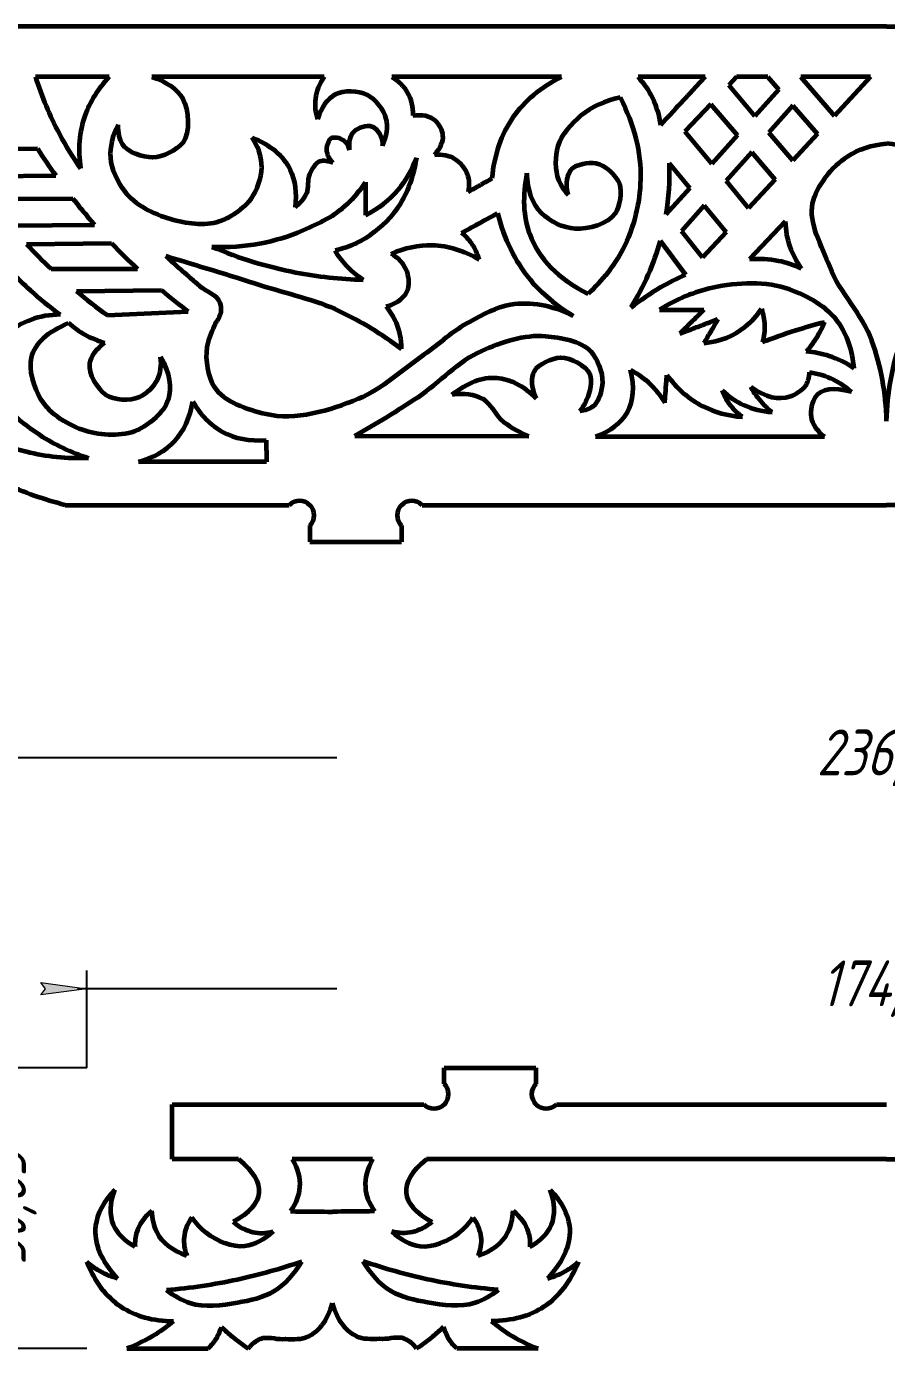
# Model space of a CAD drawing. Header units: millimetres. Extents: x -307 to 244, y -161 to 331.
# Drawn here: x -134.9 to -41, y -161.3 to -17.1 of the extents above; entities that cross this region are included whole.
import ezdxf

# ---------------------------------------------------------------- set-up
doc = ezdxf.new("R2010")
doc.units = ezdxf.units.MM
doc.linetypes.add('K5LT32772', pattern=[0])
doc.linetypes.add('K5LT_THIN', pattern=[0])
doc.styles.add('KDIMTEXTSTYLE', font='GOST_AU.SHX', dxfattribs={"width": 0.96, "oblique": 15, "height": 5})
doc.dimstyles.new('KDIMSTYLE (1.00)', dxfattribs={"dimtxt": 5, "dimasz": 1, "dimexe": 2, "dimexo": 0, "dimgap": 1, "dimtad": 1, "dimtxsty": 'KDIMTEXTSTYLE', "dimsah": 1, "dimcen": 0, "dimdle": 1, "dimadec": 0, "dimazin": 0, "dimtfac": 0.667, "dimtmove": 0, "dimatfit": 3, "dimfxl": 1, "dimtvp": 1, "dimtolj": 1, "dimtzin": 0, "dimarcsym": 0})

# ---------------------------------------------------------------- blocks, each defined once
blk = doc.blocks.new('KDIMARROW_01')
blk.add_hatch(color=0).paths.add_polyline_path([(0, 0), (-5, 0.658262491226197), (-4.5, 6e-16), (-5, -0.6582624912261956)])
at = {"color": 0, "linetype": 'K5LT_THIN', "lineweight": 18}
for p, q in [((-4.5, 6e-16), (-5, 0.658262491226197)), ((-5, 0.658262491226197), (0, 0)), ((0, 0), (-5, -0.6582624912261956)), ((-5, -0.6582624912261956), (-4.5, 6e-16)), ((0, 0), (-1, 0))]:
    blk.add_line(p, q, dxfattribs=at)

msp = doc.modelspace()

# ---------------------------------------------------------------- linework, layer by layer
at = {"color": 30, "linetype": 'K5LT32772', "lineweight": 60, "true_color": 0xff8000}
for p, q in [((-41.00032977843066, -17.06032002640276), (-155.0003297784307, -17.06032002640276)), ((-41.00032977843066, -17.06032002640276), (72.99967022156933, -17.06032002640276)), ((-125.8561323956095, -22.57247214708076), (-133.9100615696955, -22.57247214708079)), ((-102.3941870298553, -22.57247214708079), (-121.2247040874382, -22.57247214708079)), ((-76.49664639583193, -22.57247214708082), (-95.02495341129774, -22.57247214708082)), ((-60.81412405893926, -22.57247214708082), (-68.12123937122438, -22.57247214708082)), ((-57.37336955318005, -22.57247214708082), (-58.23470585561791, -23.48202402117479)), ((-53.9502856030869, -22.57247214708082), (-57.37336955318004, -22.57247214708082)), ((-53.95028560308689, -22.57247214708082), (-52.75461126633053, -23.93907261260375)), ((-42.75403142606953, -22.57247214708079), (-50.35825405908157, -22.57247214708082)), ((-50.35825405908157, -22.57247214708082), (-46.70136596187898, -26.81457072130951)), ((-42.75403142606953, -22.57247214708079), (-46.70136596187898, -26.81457072130951)), ((-58.2347058556179, -23.48202402117479), (-55.3765763685726, -26.83930399544806)), ((-52.75461126633054, -23.93907261260375), (-55.37657636857261, -26.83930399544806)), ((-60.17594349167236, -25.53192755471645), (-63.0198181479356, -28.53499559674782)), ((-60.17594349167236, -25.53192755471645), (-57.27356595502766, -28.93761900614794)), ((-51.21687067396882, -25.69663898730403), (-53.83730006702034, -28.64740314753271)), ((-51.21687067396883, -25.696638987304), (-48.52452178531239, -28.77386924263376)), ((-63.01981814793561, -28.53499559674779), (-60.08773394987863, -32.05045156379083)), ((-53.83730006702035, -28.64740314753271), (-51.24274671072506, -31.69507543276518)), ((-48.52452178531239, -28.77386924263376), (-51.24274671072507, -31.69507543276518)), ((-57.27356595502768, -28.93761900614794), (-60.08773394987863, -32.05045156379086)), ((-142.6458510483504, -30.47940398134236), (-133.6822258453837, -30.39805367510206)), ((-55.7170240553917, -30.76408760799407), (-58.52416932701399, -33.92510529540925)), ((-55.7170240553917, -30.76408760799407), (-53.16402041811962, -33.75981871228817)), ((-64.73859925731568, -31.98352361138274), (-62.4901944076387, -34.70788251498095)), ((-140.7858617187547, -33.41965080090176), (-131.69608490958, -33.34435445561297)), ((-58.524169327014, -33.92510529540925), (-56.06329697403465, -36.87559641812172)), ((-53.16402041811963, -33.75981871228817), (-56.06329697403466, -36.87559641812169)), ((-139.0454220971497, -35.86689850114439), (-129.8377297853825, -35.82871003418234)), ((-62.49019440763872, -34.70788251498095), (-65.09680935767408, -37.59535509601204)), ((-60.91465567811096, -36.61693949213935), (-63.38005368516455, -39.39312880645682)), ((-60.91465567811097, -36.61693949213935), (-58.52120566815107, -39.51704747130879)), ((-136.7239815151687, -38.76712380048519), (-127.4554334134173, -38.69693364214467)), ((-52.0675207987974, -38.35082613679276), (-55.96413099676911, -42.46305072475772)), ((-63.38005368516455, -39.39312880645682), (-61.10052456671169, -42.28897493851582)), ((-58.52120566815107, -39.51704747130879), (-61.10052456671168, -42.28897493851582)), ((-134.8858224422277, -40.82158495370447), (-125.5973713616825, -40.72585250120019)), ((-65.72893582295927, -40.464012053392), (-62.96516587334886, -44.15678202110757)), ((-132.2126710676537, -43.49704083280932), (-122.7896816582035, -43.50123915724458)), ((-129.4357665199622, -45.95129520113829), (-120.1401475562658, -45.84758708484367)), ((-126.0448373163144, -48.58050255622376), (-117.2250205889128, -48.17027852239113)), ((-99.03874008829024, -61.74388979361805), (-80.03875367816984, -61.76661456512494)), ((-72.78474474160369, -61.81841169246098), (-47.78474474160369, -61.81841169246098)), ((-108.6789191860317, -64.5702897882388), (-122.6789191860317, -64.5702897882388)), ((-130.6579272484663, -69.2850199942701), (-106.1976607551216, -69.2850199942701)), ((-91.70753269458702, -69.2850199942701), (-41.00032977843067, -69.2850199942701)), ((9.706873137725724, -69.2850199942701), (-41.00032977843065, -69.2850199942701)), ((-103.9525967248544, -71.53008402453743), (-103.9525967248544, -73.2850199942701)), ((-93.95259672485435, -71.5300840245374), (-93.95259672485436, -73.2850199942701)), ((-103.9525967248544, -73.2850199942701), (-93.95259672485436, -73.2850199942701)), ((-89.28204696645375, -132.4419993146074), (-89.28204696645375, -130.6870633448746)), ((-89.28204696645375, -130.6870633448746), (-79.28204696645375, -130.6870633448746)), ((-79.28204696645375, -130.6870633448746), (-79.28204696645375, -132.4419993146072)), ((-119.0003297784307, -140.6870633448746), (-119.0003297784307, -134.6870633448746)), ((-119.0003297784307, -134.6870633448746), (-91.52711099672109, -134.6870633448746)), ((-77.03698293618649, -134.6870633448746), (-41.00032977843065, -134.6870633448746)), ((-111.7360368861604, -140.6870633448746), (-119.0003297784307, -140.6870633448746)), ((-97.10038912807201, -140.6870633448746), (-105.873609098268, -140.6870633448746)), ((-41.00032977843064, -140.6870633448746), (-91.23796134017957, -140.6870633448746)), ((-41.00032977843064, -140.6870633448746), (9.237301783318287, -140.6870633448748))]:
    msp.add_line(p, q, dxfattribs=at)
for centre, start, end in [((-105.075128739988, -70.40755200940376), 315, 134.9999999999999), ((-92.83006470972069, -70.40755200940376), 45.00000000000005, 225), ((-90.40457898158746, -133.564531329741), 225, 45), ((-78.15951495132015, -133.564531329741), 134.9999999999999, 314.9999999999999)]:
    msp.add_arc(centre, 1.587500000000019, start, end, dxfattribs=at)
for points, knots in [([(-133.9100615696955, -22.57247214708079), (-133.2312630605905, -24.72475148517648), (-132.3697925553102, -26.78353167420195), (-131.3256500538546, -28.74881271415722), (-130.6278176862907, -30.06227013891342), (-129.8483919910371, -31.33396469432719), (-128.9873729680938, -32.56389638039852)], [0, 0, 0, 0, 1, 1, 1, 2, 2, 2, 2]), ([(-125.8561323956095, -22.57247214708079), (-127.0898789178628, -23.86713911646686), (-127.9759629013609, -25.2775686222819), (-128.5143843461038, -26.80376066452592), (-129.1371205632959, -28.56894863832494), (-129.2947834372926, -30.48899387694914), (-128.9873729680938, -32.56389638039852)], [0, 0, 0, 0, 1, 1, 1, 2, 2, 2, 2]), ([(-121.2247040874382, -22.57247214708079), (-119.5759541737115, -23.09101337495423), (-118.4478380806717, -23.88063686961709), (-117.840355808319, -24.94134263106938), (-117.1315376398491, -26.17898782556406), (-117.0171301804329, -28.67072843952707), (-117.840355808319, -29.76147502860283), (-118.4631398924786, -30.58664323585614), (-120.0182987573709, -31.33428464602051), (-121.12214807898, -31.35109315970431), (-122.206507430717, -31.36760489608446), (-123.8334189119631, -30.823465217257), (-124.4039403496411, -29.91530904129007), (-124.7467594484854, -29.36960950873276), (-124.9005934611726, -28.66881011760202), (-124.8654423877028, -27.81291086789784)], [0, 0, 0, 0, 1, 1, 1, 2, 2, 2, 3, 3, 3, 4, 4, 4, 5, 5, 5, 5]), ([(-102.3941870298553, -22.57247214708079), (-102.9376311829671, -23.33355161896532), (-103.2591078173337, -24.12534757680098), (-103.3586169329552, -24.9478600205878), (-103.4455344871331, -25.66629440168356), (-103.3631045808852, -26.40816355791418), (-103.1113272142116, -27.17346748927963)], [0, 0, 0, 0, 1, 1, 1, 2, 2, 2, 2]), ([(-95.02495341129776, -22.57247214708079), (-94.27081701772012, -23.0293655610102), (-93.70205066460997, -23.59035778135188), (-93.31865435196733, -24.25544880810585), (-92.90412720461879, -24.97454358537985), (-92.70629542962396, -25.81532862910788), (-92.72515902698282, -26.77780393928998)], [0, 0, 0, 0, 1, 1, 1, 2, 2, 2, 2]), ([(-84.0451208418515, -33.63244369631741), (-83.80802668883882, -31.04716203065652), (-83.04386694837433, -28.82471921330887), (-81.75264162045804, -26.96511524427441), (-80.49814815250909, -25.15841196662862), (-78.74614974430037, -23.69419760089741), (-76.49664639583189, -22.57247214708082)], [0, 0, 0, 0, 1, 1, 1, 2, 2, 2, 2]), ([(-68.12123937122438, -22.57247214708082), (-67.49126116060563, -23.26860623383385), (-66.97848113869088, -24.02062612468345), (-66.58289930548014, -24.82853181962963), (-66.13048542036765, -25.75250689525041), (-65.83136374091738, -26.74957916008464), (-65.68553426712933, -27.81974861413232)], [0, 0, 0, 0, 1, 1, 1, 2, 2, 2, 2]), ([(-96.03884125814629, -30.09148617045346), (-95.54317900834974, -29.01442395863151), (-95.4030481677284, -28.03350807428211), (-95.61844873628228, -27.14873851740529), (-95.860799011973, -26.1532715719305), (-96.79646749550949, -24.9773191436405), (-97.69568237372802, -24.52746749872375), (-98.63316434035451, -24.0584719171535), (-100.2679169335663, -24.02225106002365), (-101.182467408012, -24.50273852684938), (-102.0465442278146, -24.95670809319989), (-102.6894974965478, -25.84695108067663), (-103.1113272142116, -27.17346748927963)], [0, 0, 0, 0, 1, 1, 1, 2, 2, 2, 3, 3, 3, 4, 4, 4, 4]), ([(-70.08689612189757, -24.82853181962963), (-71.76468511028601, -25.16857448670484), (-73.1890740600492, -25.82379340359591), (-74.36006297118712, -26.79418857030285), (-75.40049960980512, -27.6563954415862), (-76.50248144051524, -28.86718623151083), (-76.88123141226795, -30.1272587127487), (-77.21824243083516, -31.24846885675305), (-77.25302371214325, -32.73795532078782), (-76.79576807528217, -33.84491387163061), (-76.56403667155517, -34.40590653782345), (-76.222183323612, -34.93293044923584), (-75.77020803145267, -35.42598560586774)], [0, 0, 0, 0, 1, 1, 1, 2, 2, 2, 3, 3, 3, 4, 4, 4, 4]), ([(-70.08689612189757, -24.82853181962963), (-68.5404956379465, -27.80702275091221), (-67.79981338406965, -30.78399565591727), (-67.86484936026699, -33.7594505346448), (-67.92029122354333, -36.2959660483167), (-68.60513849745462, -39.09543780664251), (-69.7877744424473, -41.36568752638021), (-70.71937092149774, -43.15402877748772), (-71.98707708678697, -44.77783218021776), (-73.590892938315, -46.23709773457028)], [0, 0, 0, 0, 1, 1, 1, 2, 2, 2, 3, 3, 3, 3]), ([(-92.72515902698282, -26.77780393928998), (-91.66932165201561, -26.62877471460124), (-90.86150857078668, -26.80187751772172), (-90.3017197832961, -27.29711234865144), (-89.88207560945482, -27.66836382086214), (-89.50706223378472, -28.39359512431054), (-89.46093473956805, -28.95395346423317), (-89.40426213498347, -29.64241415700207), (-89.70100979747572, -30.34306836010876), (-90.3511777270448, -31.05591607355328)], [0, 0, 0, 0, 1, 1, 1, 2, 2, 2, 3, 3, 3, 3]), ([(-124.8654423877028, -27.81291086789784), (-125.5172633419987, -29.02003524358634), (-125.8078386992968, -30.19942934085515), (-125.7371684595972, -31.35109315970431), (-125.6595999444617, -32.61517338276761), (-124.9667939281377, -34.03259187284081), (-124.1988283327248, -35.04310946419801), (-123.0725803527935, -36.5250682951002), (-120.9941393514097, -37.53882330051175), (-119.173583918275, -38.06851171371372), (-117.5164724771768, -38.55064629405047), (-115.4242306571068, -38.85987807459875), (-113.8406714784508, -38.32490173485911), (-112.4413641555714, -37.85217149537402), (-110.8535064698673, -36.73435602456348), (-110.097377169728, -35.45333349803064), (-109.5293021936513, -34.49090968906083), (-109.1402257905518, -33.14404681262184), (-109.2256510978336, -32.01770721468233), (-109.2979769842277, -31.06408454250436), (-109.6398303457549, -30.12398779830457), (-110.2512111824152, -29.19741698208298)], [0, 0, 0, 0, 1, 1, 1, 2, 2, 2, 3, 3, 3, 4, 4, 4, 5, 5, 5, 6, 6, 6, 7, 7, 7, 7]), ([(-99.62454217992764, -30.51187869231748), (-99.71066000339991, -29.60052235910379), (-99.54580019090423, -28.93284011849624), (-99.12996274244057, -28.50883197049481), (-98.7212351803796, -28.09207340950687), (-97.7166064572995, -27.74475723030559), (-97.17637396436658, -27.96479458925901), (-96.81291374739087, -28.11283238275379), (-96.42245466863852, -28.56013632914599), (-96.23667303314112, -28.95395346423317), (-96.07945270276412, -29.28722677147235), (-96.01350877776585, -29.66640434021244), (-96.03884125814629, -30.09148617045346)], [0, 0, 0, 0, 1, 1, 1, 2, 2, 2, 3, 3, 3, 4, 4, 4, 4]), ([(-110.2512111824152, -29.19741698208298), (-108.2192939864601, -30.01130036199035), (-106.8393720957706, -31.18077278716083), (-106.111445510347, -32.70583425759446), (-105.5621951356336, -33.85655549909035), (-105.3841465239882, -35.20972494759525), (-105.5772996754108, -36.76534260310916)], [0, 0, 0, 0, 1, 1, 1, 2, 2, 2, 2]), ([(-101.4347025626629, -31.94615962703125), (-101.8875943090526, -31.4561705633692), (-102.1085065772859, -30.96159093721505), (-102.0974393673631, -30.46242074856877), (-102.0883698624271, -30.05335409840248), (-101.908659644383, -29.38955973393826), (-101.602859929876, -29.22597215485106), (-101.3153207120012, -29.07215302973975), (-100.6922826851555, -29.22191625942475), (-100.3664113361583, -29.42380392984592), (-100.0236906794903, -29.63613028253951), (-99.7764009607467, -29.99882187003004), (-99.62454217992764, -30.51187869231748)], [0, 0, 0, 0, 1, 1, 1, 2, 2, 2, 3, 3, 3, 4, 4, 4, 4]), ([(-41.00032977843067, -60.12626493441343), (-41.07241452051692, -57.03397924020234), (-41.60564903349207, -54.10990197846618), (-42.60003331735614, -51.35403314920495), (-43.63568877943956, -48.48378403915365), (-46.08467040964111, -46.14868963587938), (-47.20767021463737, -43.29066857896279), (-48.0731758665118, -41.08796705850642), (-49.52599211018811, -38.47856020780756), (-49.06844665392401, -36.37921323304096), (-48.65948004414714, -34.50275964081018), (-46.97105984299129, -32.34213763112206), (-45.25828537347992, -31.23992592453496), (-44.05681563168206, -30.466751149868), (-42.63749709999897, -29.99417300655711), (-41.00032977843066, -29.82219149460227)], [0, 0, 0, 0, 1, 1, 1, 2, 2, 2, 3, 3, 3, 4, 4, 4, 5, 5, 5, 5]), ([(-41.00032977843065, -60.12626493441343), (-40.92824503634441, -57.03397924020234), (-40.39501052336925, -54.10990197846618), (-39.40062623950519, -51.35403314920495), (-38.36497077742176, -48.48378403915365), (-35.91598914722022, -46.14868963587938), (-34.79298934222395, -43.29066857896279), (-33.92748369034952, -41.08796705850642), (-32.47466744667322, -38.47856020780756), (-32.93221290293731, -36.37921323304096), (-33.34117951271418, -34.50275964081018), (-35.02959971387003, -32.34213763112206), (-36.7423741833814, -31.23992592453496), (-37.94384392517926, -30.466751149868), (-39.36316245686235, -29.99417300655711), (-41.00032977843066, -29.82219149460227)], [0, 0, 0, 0, 1, 1, 1, 2, 2, 2, 3, 3, 3, 4, 4, 4, 5, 5, 5, 5]), ([(-105.5772996754108, -36.76534260310916), (-105.0077551742343, -36.34634136188703), (-104.5863736168364, -35.85769660966392), (-104.3131550032172, -35.2994083464398), (-104.0073220089583, -34.67447665185412), (-104.255009945166, -33.79307829092158), (-103.9525967248544, -33.16282509159541), (-103.7026676905616, -32.64195310952678), (-103.3257681506684, -31.93024684608179), (-102.8294166317975, -31.76811102246086), (-102.4396976448553, -31.64080727395549), (-101.9747929551437, -31.7001568088123), (-101.4347025626629, -31.94615962703125)], [0, 0, 0, 0, 1, 1, 1, 2, 2, 2, 3, 3, 3, 4, 4, 4, 4]), ([(-92.329694851216, -31.4027166172433), (-92.7277031622014, -34.02618372902703), (-93.6921330653012, -36.20233325397018), (-95.22298456051544, -37.9311651920728), (-96.20270806032865, -39.03759340034892), (-97.4998811789554, -40.04994134634705), (-98.85814342604552, -40.70081004200048), (-99.59777376560028, -41.05523514319361), (-100.3808577432809, -41.32890261117018), (-101.2073953590875, -41.52181244593018)], [0, 0, 0, 0, 1, 1, 1, 2, 2, 2, 3, 3, 3, 3]), ([(-97.86898455107135, -37.65914650145493), (-96.44641808198249, -36.93961457553397), (-95.2594274320135, -36.01639962555808), (-94.30801260116434, -34.88950165152724), (-93.4625406558003, -33.88808713554761), (-92.80310140581751, -32.72582545745297), (-92.329694851216, -31.4027166172433)], [0, 0, 0, 0, 1, 1, 1, 2, 2, 2, 2]), ([(-90.3511777270448, -31.05591607355328), (-89.48516082116517, -30.98556232424394), (-88.75153465555934, -31.13393615549006), (-88.15029923022728, -31.50103756729166), (-87.56188888368784, -31.86030826198501), (-86.99513075906766, -32.55116801322319), (-86.76547680526345, -33.20733662662209), (-86.56633476402237, -33.77632642586582), (-86.54160579214803, -34.41103670397425), (-86.69128988964039, -35.11146746094738)], [0, 0, 0, 0, 1, 1, 1, 2, 2, 2, 3, 3, 3, 3]), ([(-80.25703322320669, -33.07574383875846), (-80.7740481067199, -35.56593752296888), (-80.67434088023649, -37.78798428459945), (-79.95791154375642, -39.74188412365015), (-78.98138276085031, -42.40514668785943), (-76.85904322570316, -44.57021789149948), (-73.590892938315, -46.23709773457028)], [0, 0, 0, 0, 1, 1, 1, 2, 2, 2, 2]), ([(-75.77020803145267, -35.42598560586774), (-76.03519310209862, -34.1497430505953), (-75.90699809661993, -33.22389023324922), (-75.3856230150166, -32.64842715382952), (-74.87687211978883, -32.086897907121), (-73.53069744530077, -31.82301628546836), (-72.73625956845709, -31.9647204579432), (-71.74299910340193, -32.14188868765027), (-70.50741158503438, -33.28387164415074), (-70.17235945888336, -34.22949888806667), (-69.850969128341, -35.13656805364189), (-70.12858985730058, -36.68023479088646), (-70.64240781230521, -37.47710569352671), (-71.37308055453178, -38.61029273372554), (-73.57091244626089, -39.23648983042702), (-75.00103799858056, -39.14364076474965), (-76.2431755631541, -39.06299657786246), (-77.80746478404994, -38.33074747745172), (-78.67596148896956, -37.43437402503383), (-79.66950530297918, -36.40893973881549), (-80.19652921439155, -34.95606301005702), (-80.25703322320669, -33.07574383875846)], [0, 0, 0, 0, 1, 1, 1, 2, 2, 2, 3, 3, 3, 4, 4, 4, 5, 5, 5, 6, 6, 6, 7, 7, 7, 7]), ([(-114.6500650041501, -41.10636570193267), (-111.057323624134, -41.22404074772166), (-107.7337496721538, -40.62065381001096), (-104.6793431482096, -39.29620488880062), (-102.9950593467844, -38.56586731051092), (-101.2079969001053, -37.70871757461157), (-99.87203082480973, -36.44742721567476), (-99.12625688488447, -35.74333936661324), (-98.463520412317, -34.94212064604659), (-97.8838214071073, -34.04377105397481)], [0, 0, 0, 0, 1, 1, 1, 2, 2, 2, 3, 3, 3, 3]), ([(-129.8377297859098, -35.82871003351022), (-129.2552052505524, -36.5711382505859), (-128.6575218156653, -37.30064613442693), (-128.0446794812485, -38.0172336850334), (-127.8497970316362, -38.24510687423921), (-127.6533816756924, -38.47167352660961), (-127.4554334134173, -38.69693364214464)], [0, 0, 0, 0, 1, 1, 1, 2, 2, 2, 2]), ([(-83.47536528458627, -37.44268398552859), (-82.780918527684, -40.23818064732686), (-81.59392778338146, -42.64777185826102), (-79.91439305167866, -44.67145761833109), (-78.63203243064996, -46.21658489618102), (-77.06253597905095, -47.53674286166492), (-75.20590369688165, -48.63193151478276)], [0, 0, 0, 0, 1, 1, 1, 2, 2, 2, 2]), ([(-52.0675207987974, -38.35082613679276), (-52.03004947426189, -39.31792302520375), (-51.85710122018627, -40.23775240325264), (-51.54867603657053, -41.11031427093945), (-51.2564500385573, -41.9370472232354), (-50.84260449330127, -42.72134746592502), (-50.30713940080246, -43.46321499900836)], [0, 0, 0, 0, 1, 1, 1, 2, 2, 2, 2]), ([(-85.46950973501457, -42.49926455625743), (-85.6516337387315, -41.85592678352941), (-85.92464160992108, -41.27430131882116), (-86.28853334858331, -40.7543881621327), (-86.59291279047105, -40.31950366312017), (-86.96087992120484, -39.92779671750034), (-87.39243474078468, -39.57926732527318)], [0, 0, 0, 0, 1, 1, 1, 2, 2, 2, 2]), ([(-138.5903506002725, -41.60194815535982), (-137.3074858241644, -43.12880946199502), (-135.9305765607734, -44.55319835515809), (-134.4596228100997, -45.875114834849), (-133.425906164273, -46.80409514359297), (-132.3457445869577, -47.68246829437686), (-131.2191380781537, -48.51023428720066)], [0, 0, 0, 0, 1, 1, 1, 2, 2, 2, 2]), ([(-114.6500650041501, -41.10636570193267), (-111.6710827306659, -42.36584383801375), (-108.6244732746841, -43.29565321743678), (-105.5102366362047, -43.89579384020175), (-103.0977073161424, -44.36070932886153), (-100.6445932087285, -44.62778223571706), (-98.15089431396285, -44.69701256076837)], [0, 0, 0, 0, 1, 1, 1, 2, 2, 2, 2]), ([(-98.15089431396285, -44.69701256076837), (-98.74899867051859, -44.30452158272294), (-99.2930360733725, -43.85940007129702), (-99.78300652252454, -43.36164802649063), (-100.3236253026381, -42.81244326581995), (-100.7984215814924, -42.19916473896646), (-101.2073953590875, -41.52181244593018)], [0, 0, 0, 0, 1, 1, 1, 2, 2, 2, 2]), ([(-95.0841347638652, -41.85828955433405), (-93.57233247028924, -41.20186350540303), (-92.07672413246802, -40.89324591188435), (-90.59730975040156, -40.93243677377805), (-88.86586150750442, -40.97830421280395), (-87.15659483570877, -41.50058014029707), (-85.46950973501457, -42.49926455625743)], [0, 0, 0, 0, 1, 1, 1, 2, 2, 2, 2]), ([(-119.6947019338569, -42.10936911766055), (-118.4834482807896, -43.21909448532185), (-117.2527761303892, -44.30618821817555), (-116.0026854826556, -45.37065031622166), (-115.2709358076663, -45.99374096624439), (-114.0631709771903, -46.35021371920053), (-113.7874756119348, -47.21665854182228), (-113.6908436076445, -47.52034989963445), (-113.63805918833, -47.89744333679414), (-113.6681137005443, -48.22028042415317), (-113.7182963410714, -48.75932818471085), (-114.1834017538281, -49.22263936105904), (-114.4028116871351, -49.73953645014316), (-114.7241199936846, -50.49649091364796), (-115.0865177323013, -51.28738785804683), (-115.2027485848953, -52.07781353590394), (-115.408795153042, -53.47902926015152), (-115.0877961369024, -55.25875542374692), (-114.4028116871351, -56.38516606230542), (-113.4044518758939, -58.02690130589122), (-110.7106674956346, -58.86555731109044), (-108.7417197952931, -59.33877922326644), (-105.5880385139185, -60.09674302601596), (-101.7235532806105, -58.96363311470219), (-98.65020816200968, -57.67737182022586), (-96.0654348074409, -56.59558835866355), (-93.86144996808362, -54.52097492687429), (-91.51230968968723, -52.87775043366423), (-89.81464007276256, -51.69022990900086), (-88.27867286085666, -50.2242490397216), (-86.4665538730455, -49.24726758998298), (-85.06736994084463, -48.49291494772976), (-83.55288893141959, -47.64904184932618), (-82.03613413160399, -47.40125936438235), (-79.84291815141742, -47.04296776335681), (-77.56617467317665, -47.45319181349029), (-75.20590369688165, -48.63193151478276)], [0, 0, 0, 0, 1, 1, 1, 2, 2, 2, 3, 3, 3, 4, 4, 4, 5, 5, 5, 6, 6, 6, 7, 7, 7, 8, 8, 8, 9, 9, 9, 10, 10, 10, 11, 11, 11, 12, 12, 12, 12]), ([(-119.6947019338569, -42.10936911766055), (-116.2315938191201, -43.13360658660852), (-112.7800143484949, -44.19411146065602), (-109.3399635219813, -45.29088373980306), (-106.4603167412626, -46.20898551274348), (-103.4422646233879, -46.84279194048841), (-100.7252584691784, -48.12142968572402), (-98.34953251765495, -49.23945912752239), (-96.09197860288027, -50.61370969546954), (-93.95259672485436, -52.24418138956545)], [0, 0, 0, 0, 1, 1, 1, 2, 2, 2, 3, 3, 3, 3]), ([(-95.61828059880133, -47.62706457164444), (-94.29562250395163, -47.20681198689019), (-93.50033870526894, -46.56583698496681), (-93.23242920275322, -45.7041395658743), (-93.04469754128536, -45.1003241481688), (-93.17320393348628, -44.1867998945207), (-93.44608753672767, -43.56755622612971), (-93.74695597961896, -42.88480769867687), (-94.29297172199814, -42.31505214141166), (-95.0841347638652, -41.85828955433405)], [0, 0, 0, 0, 1, 1, 1, 2, 2, 2, 3, 3, 3, 3]), ([(-55.96413099676911, -42.46305072475772), (-54.87595326531297, -42.3584882612065), (-53.81778896593565, -42.41136088458927), (-52.78963809863718, -42.62166859490605), (-51.94172566722963, -42.79510862950625), (-51.11422610128473, -43.07562409754036), (-50.30713940080246, -43.46321499900836)], [0, 0, 0, 0, 1, 1, 1, 2, 2, 2, 2]), ([(-68.9228845686771, -47.73612713650812), (-67.88469515029755, -46.91581773963875), (-66.7981713743391, -46.17798358038462), (-65.66331324080177, -45.52262465874571), (-64.79271281780744, -45.01986952351703), (-63.88882882498483, -44.55037367037815), (-62.96516587334892, -44.15678202110757)], [0, 0, 0, 0, 1, 1, 1, 2, 2, 2, 2]), ([(-44.54942089901073, -54.37902269992597), (-44.71448805671409, -52.38389052612956), (-45.28880172690095, -50.70197192058231), (-46.27236190957132, -49.33326688328424), (-47.44981860240651, -47.69473887546229), (-49.64382393210632, -46.46148707786821), (-51.56425215629312, -45.76431764712302), (-54.10122963426761, -44.84332350537017), (-57.30706672889931, -44.98785311881903), (-59.994356386536, -45.57971682456295), (-61.99010943565776, -46.01927263948829), (-63.91816247128508, -46.81920953724858), (-65.77851549341797, -47.97952751784379)], [0, 0, 0, 0, 1, 1, 1, 2, 2, 2, 3, 3, 3, 4, 4, 4, 4]), ([(-131.2191380781537, -48.51023428720066), (-132.3539467226728, -48.51737035382081), (-133.422238392545, -48.7072888729092), (-134.4240130877706, -49.07998984446587), (-135.3469793398679, -49.42337086667592), (-136.2134825832088, -49.92190697928299), (-137.0235228177932, -50.57559818228708)], [0, 0, 0, 0, 1, 1, 1, 2, 2, 2, 2]), ([(-93.95259672485436, -52.24418138956545), (-93.95390871679595, -51.2253884953335), (-94.1411695440445, -50.27984492817777), (-94.51437920659997, -49.40755068809827), (-94.78475342765786, -48.77561132704344), (-95.15272055839165, -48.18211595489217), (-95.61828059880133, -47.62706457164444)], [0, 0, 0, 0, 1, 1, 1, 2, 2, 2, 2]), ([(-60.94983738161778, -51.6253919601248), (-59.16132788539708, -51.4258226175009), (-57.65147559864811, -50.82757925860037), (-56.42028052137086, -49.83066188342318), (-55.75489171163225, -49.29188644651691), (-55.17089224222934, -48.63666752962584), (-54.66828211316214, -47.86500513274999)], [0, 0, 0, 0, 1, 1, 1, 2, 2, 2, 2]), ([(-54.66828211316214, -47.86500513274999), (-54.46275798568305, -48.45992924418897), (-54.34880686970199, -49.0581726030895), (-54.32642876521898, -49.65973520945158), (-54.30377084752806, -50.26881968446742), (-54.37499029501623, -50.88130693286558), (-54.54008710768345, -51.49719695464611)], [0, 0, 0, 0, 1, 1, 1, 2, 2, 2, 2]), ([(-120.2466699397019, -53.11649076313279), (-119.2661451781626, -54.9113316124043), (-118.993137306973, -56.47815939488365), (-119.4276463261332, -57.81697411057087), (-119.8587658644164, -59.14534511467465), (-121.4771958866062, -60.5200447523041), (-122.8105699473955, -61.12867828717498), (-124.3953772170662, -61.85208132837244), (-126.7285980316216, -61.71319691481833), (-128.4369060753895, -61.19989773183312), (-130.2517086653331, -60.65459989161292), (-132.3548073564733, -59.34155380260637), (-133.315438034473, -57.7457546659127), (-134.0665090192537, -56.49807597257288), (-134.6832356229616, -54.49730567529625), (-134.3481199820162, -53.18771020779093), (-133.9506450780112, -51.63442152432728), (-132.5974756295063, -50.37621133536658), (-130.2886116365015, -49.41307964090882)], [0, 0, 0, 0, 1, 1, 1, 2, 2, 2, 3, 3, 3, 4, 4, 4, 5, 5, 5, 6, 6, 6, 6]), ([(-130.2886116365015, -49.41307964090882), (-129.7348116871503, -49.91146112296965), (-129.141316314999, -50.33877779091858), (-128.5081255200477, -50.69502964475558), (-127.8401126228155, -51.07087344242839), (-127.127918176234, -51.36762112850403), (-126.3715421803031, -51.58527270298248)], [0, 0, 0, 0, 1, 1, 1, 2, 2, 2, 2]), ([(-54.54008710768345, -51.49719695464611), (-53.3419227755475, -51.03061030137366), (-52.13119216824879, -50.60329361644469), (-50.90789528578733, -50.21524689985924), (-49.87701534109887, -49.88823750135148), (-48.83721140777174, -49.5891158219012), (-47.78848348580597, -49.31788186150843)], [0, 0, 0, 0, 1, 1, 1, 2, 2, 2, 2]), ([(-47.78848348580597, -49.31788186150843), (-48.06603849042062, -50.01426371541029), (-48.40789183836379, -50.66948263230137), (-48.81404352963546, -51.28353861218162), (-49.10333424378084, -51.72091385094672), (-49.42524557997318, -52.13740580499461), (-49.77977753821251, -52.53301447432534)], [0, 0, 0, 0, 1, 1, 1, 2, 2, 2, 2]), ([(-126.3715421803031, -51.58527270298248), (-127.3253902821228, -52.30232814292543), (-127.871406024502, -53.05013231183605), (-128.0095894074406, -53.82868520971431), (-128.2013305058244, -54.90899301962929), (-127.1749168433115, -56.64635319332578), (-126.2291032909868, -57.24721855330563), (-125.3270053136252, -57.82031187024126), (-123.5883673412334, -57.94987966611225), (-122.5613018910919, -57.49648660960918), (-121.8014245848215, -57.16104246200416), (-120.9831866569331, -56.37765659295147), (-120.6027671629927, -55.60917132616814), (-120.2505872731476, -54.89773287226552), (-120.1318881987174, -54.06683935125375), (-120.2466699397019, -53.11649076313279)], [0, 0, 0, 0, 1, 1, 1, 2, 2, 2, 3, 3, 3, 4, 4, 4, 5, 5, 5, 5]), ([(-99.03874008829024, -61.74388979361805), (-96.68645377713692, -60.41081733047247), (-94.38919909638945, -58.99554435751199), (-92.14697604604788, -57.49807087473658), (-89.76722047359976, -55.90874600151076), (-87.76986113897144, -53.56619957732471), (-85.1936783962855, -52.45231505809485), (-83.05415160783775, -51.52723092930171), (-80.51983616052823, -50.63529777453758), (-78.24038074652313, -50.8524412625743), (-76.57154430708295, -51.0114164999035), (-74.33180782922176, -51.34235491629261), (-73.29547474145521, -52.53606759932231), (-72.5824556997827, -53.35736712486431), (-71.96670223392664, -54.78118163578301), (-72.025486387001, -55.89819707921603), (-72.07202348275185, -56.78249415466195), (-72.3645161261092, -58.0357953490666), (-73.07155771484136, -58.54414220257695), (-73.44392237453022, -58.81186394077162), (-73.91568003218372, -58.97595356082499), (-74.48683068780184, -59.0364110627371)], [0, 0, 0, 0, 1, 1, 1, 2, 2, 2, 3, 3, 3, 4, 4, 4, 5, 5, 5, 6, 6, 6, 7, 7, 7, 7]), ([(-79.24577327446768, -57.66489334990558), (-79.77022194246791, -56.41717586107424), (-79.83859261477335, -55.42580111264536), (-79.450885291384, -54.69076910461897), (-79.03032966279962, -53.89346188467061), (-77.52781305129358, -53.21766518208679), (-76.57931705455555, -53.20370698197567), (-75.50849119043106, -53.18794855837979), (-73.77766241747291, -54.05783640002275), (-73.40008079235263, -54.99843712999345), (-73.1060440264493, -55.73091768054667), (-73.39484485209509, -56.96311614563314), (-73.75902682195618, -57.8187273625928), (-73.94074491351269, -58.24565689323251), (-74.18334620212791, -58.65155145994729), (-74.48683068780184, -59.0364110627371)], [0, 0, 0, 0, 1, 1, 1, 2, 2, 2, 3, 3, 3, 4, 4, 4, 5, 5, 5, 5]), ([(-44.54942089901073, -54.37902269992597), (-45.40440657898309, -53.78824858577158), (-46.30689948927673, -53.33700213062477), (-47.25689962989165, -53.02528333448549), (-48.06360268600798, -52.76058389419731), (-48.90456198878159, -52.59649427414394), (-49.77977753821251, -52.53301447432534)], [0, 0, 0, 0, 1, 1, 1, 2, 2, 2, 2]), ([(-72.78474474160369, -61.81841169246098), (-71.11194245046018, -61.20701478427131), (-69.94964102126771, -60.31819604430061), (-69.29784045402627, -59.15195547254888), (-68.61049642759562, -57.92211841707163), (-68.49084775106111, -56.38377829019925), (-68.93889442442273, -54.53693509193175)], [0, 0, 0, 0, 1, 1, 1, 2, 2, 2, 2]), ([(-68.93889442442273, -54.53693509193175), (-68.00264434836966, -55.05452699378208), (-67.18219628070439, -55.68695571260739), (-66.47755022142692, -56.43422124840765), (-65.99619468413086, -56.94469086468112), (-65.56887798222186, -57.508748911201), (-65.19560011569993, -58.12639538796728)], [0, 0, 0, 0, 1, 1, 1, 2, 2, 2, 2]), ([(-55.81172534177841, -56.38294324417859), (-54.22248507641705, -57.53373480861498), (-52.78670095800283, -57.87558817014218), (-51.50437298653574, -57.40850332876016), (-50.90701396821323, -57.19091676079185), (-50.1586312381659, -56.77767232786124), (-49.81219884697612, -56.22910923149135), (-49.5613990624889, -55.83197689096536), (-49.42465771787803, -55.3533821848273), (-49.40197481314348, -54.79332511307712)], [0, 0, 0, 0, 1, 1, 1, 2, 2, 2, 3, 3, 3, 3]), ([(-49.40197481314348, -54.79332511307712), (-48.47487833591989, -54.9298037027306), (-47.6107896122374, -55.19654595892047), (-46.80970864209606, -55.59355188164676), (-46.10359576688013, -55.94349277903763), (-45.44643703176659, -56.39464258205487), (-44.83823243675543, -56.94700129069849)], [0, 0, 0, 0, 1, 1, 1, 2, 2, 2, 2]), ([(-128.1275296365563, -64.16576099548627), (-130.4707069044546, -64.25376028736173), (-132.7259893186295, -64.02823204594424), (-134.8933768790808, -63.48917627123382), (-137.9395097778758, -62.73156579141317), (-141.3155064302692, -61.55492745051748), (-143.5109296827173, -59.35844848106098), (-144.4877299638565, -58.38117848426694), (-145.3304933923113, -57.24166736973649), (-146.0392199680817, -55.93991513746963)], [0, 0, 0, 0, 1, 1, 1, 2, 2, 2, 3, 3, 3, 3]), ([(-88.42453603147288, -57.25466931607292), (-86.75647303959785, -55.90431849860252), (-85.13266957234367, -55.28898244785358), (-83.55312562971034, -55.40866116382608), (-82.07878113484126, -55.52036913932747), (-80.64299701642705, -56.2724465346873), (-79.24577327446768, -57.66489334990558)], [0, 0, 0, 0, 1, 1, 1, 2, 2, 2, 2]), ([(-64.99048809878362, -55.1009931384516), (-63.88439386841073, -56.59113311711107), (-62.58535109460738, -57.71924921015082), (-61.09335977737358, -58.48534141757085), (-59.7881461379181, -59.15552896266934), (-58.33526935142752, -59.5486603284256), (-56.73472941790183, -59.66473551483966)], [0, 0, 0, 0, 1, 1, 1, 2, 2, 2, 2]), ([(-138.9172755022664, -56.68771930638025), (-137.3092977435325, -58.66657587494237), (-135.4813319973065, -60.3164930095229), (-133.4333782635887, -61.63747071012185), (-131.8040122986761, -62.68844958250924), (-130.0353960896653, -63.53121301096405), (-128.1275296365563, -64.16576099548627)], [0, 0, 0, 0, 1, 1, 1, 2, 2, 2, 2]), ([(-80.03875367816984, -61.76661456512494), (-81.0321999495131, -61.39269259941429), (-81.9301745774715, -60.89717826623553), (-82.73267756204507, -60.28007156558863), (-83.64134226094369, -59.58132890031416), (-84.12001050865108, -58.21708369523543), (-85.09146575658272, -57.71617135413464), (-86.02973377086573, -57.23237137609638), (-87.14075719582912, -57.07853736340914), (-88.42453603147288, -57.25466931607292)], [0, 0, 0, 0, 1, 1, 1, 2, 2, 2, 3, 3, 3, 3]), ([(-56.73472941790183, -59.66473551483966), (-57.30153870289937, -59.25162916800267), (-57.78013340903745, -58.7730344618646), (-58.17051353631606, -58.22895139642546), (-58.48366918888314, -57.79249811537335), (-58.74005921002854, -57.31390340923528), (-58.93968359975225, -56.79316727801123)], [0, 0, 0, 0, 1, 1, 1, 2, 2, 2, 2]), ([(-58.93968359975225, -56.79316727801123), (-58.21657656651969, -57.46484741893931), (-57.43031383500714, -57.99472012930647), (-56.5808954052146, -58.38278540911267), (-55.63384378534571, -58.81545538537526), (-54.60828370076413, -59.07184540652065), (-53.50421515146984, -59.15195547254888)], [0, 0, 0, 0, 1, 1, 1, 2, 2, 2, 2]), ([(-53.50421515146984, -59.15195547254888), (-54.11042889836964, -58.6652393139633), (-54.64030160873678, -58.1182739355198), (-55.0938332825713, -57.51105933721834), (-55.35928272875983, -57.15566017077438), (-55.59858008182888, -56.77962147309447), (-55.81172534177841, -56.38294324417859)], [0, 0, 0, 0, 1, 1, 1, 2, 2, 2, 2]), ([(-44.83823243675543, -56.94700129069849), (-46.82280400082364, -56.41865378464502), (-48.13893944270335, -56.60667313348497), (-48.78663876239454, -57.51105933721834), (-49.14431817102192, -58.01048910761912), (-49.35389362874139, -58.99753918275502), (-49.24814080045626, -59.66473551483969), (-49.12312275465093, -60.45347642095339), (-48.63532406836674, -61.17136848016048), (-47.78474474160369, -61.81841169246098)], [0, 0, 0, 0, 1, 1, 1, 2, 2, 2, 3, 3, 3, 3]), ([(-122.6789191860317, -64.5702897882388), (-121.0307118580622, -64.12305213537479), (-119.7142081343621, -63.37097474001496), (-118.7294080149313, -62.31405760215932), (-117.7012145721881, -61.21056944326867), (-117.0346005172101, -59.77478532485443), (-116.7295658499972, -58.00670524691662)], [0, 0, 0, 0, 1, 1, 1, 2, 2, 2, 2]), ([(-116.7295658499972, -58.00670524691662), (-115.8620953231704, -59.49106230419952), (-114.7852572343597, -60.58499306108655), (-113.4990515835652, -61.28849751757772), (-112.1423727126846, -62.03054808398781), (-110.5527545815831, -62.33821610936229), (-108.7301971902608, -62.21150159370114)], [0, 0, 0, 0, 1, 1, 1, 2, 2, 2, 2]), ([(-130.6579272484663, -69.2850199942701), (-132.9616555350417, -68.71401776289773), (-135.1659068184566, -67.93117240725991), (-137.2706810987109, -66.93648392735668), (-139.2723725834186, -65.99051101290306), (-140.9273781175079, -64.05504871813395), (-143.0058404566811, -63.52376241110687), (-144.8271851532086, -63.05819924962742), (-147.3353456843062, -62.62756365517592), (-148.8539952125382, -63.52376241110687), (-149.9148062964352, -64.14977753572418), (-150.7654469881962, -65.21307840042547), (-151.4059172878213, -66.71366500521074)], [0, 0, 0, 0, 1, 1, 1, 2, 2, 2, 3, 3, 3, 4, 4, 4, 4]), ([(-111.7360368861604, -140.6870633448746), (-110.1525247571464, -141.9824683548434), (-109.4141214375646, -143.2019153983483), (-109.5208269274152, -144.3454044753895), (-109.6265481351123, -145.4783456800321), (-110.5618590065825, -146.5367237714326), (-112.3267595418259, -147.5205387495911)], [0, 0, 0, 0, 1, 1, 1, 2, 2, 2, 2]), ([(-105.873609098268, -140.6870633448746), (-105.2755004983871, -141.7118694828009), (-105.0088548658004, -142.7204610106787), (-105.0736722005077, -143.7128379285078), (-105.1321408013296, -144.6080134264719), (-105.4603200414364, -145.4899951342589), (-106.0582099208281, -146.3587830518687)], [0, 0, 0, 0, 1, 1, 1, 2, 2, 2, 2]), ([(-97.10038912807201, -140.6870633448746), (-97.6984977279529, -141.7118694828009), (-97.96514336053966, -142.7204610106787), (-97.90032602583227, -143.7128379285078), (-97.84185742501043, -144.6080134264719), (-97.51367818490364, -145.4899951342589), (-96.91578830551194, -146.3587830518687)], [0, 0, 0, 0, 1, 1, 1, 2, 2, 2, 2]), ([(-91.23796134017957, -140.6870633448746), (-92.82147346919366, -141.9824683548434), (-93.5598767887754, -143.2019153983483), (-93.45317129892484, -144.3454044753895), (-93.34745009122773, -145.4783456800321), (-92.41213921975748, -146.5367237714326), (-90.64723868451415, -147.5205387495911)], [0, 0, 0, 0, 1, 1, 1, 2, 2, 2, 2]), ([(-125.2566954670746, -144.0205059661079), (-126.486047729168, -145.3089336761444), (-127.1834286143949, -146.6216506365715), (-127.3488381227553, -147.9586568473892), (-127.5790133542281, -149.8191648502599), (-126.7790764564678, -151.7267066833806), (-124.9490274294745, -153.6812823467512)], [0, 0, 0, 0, 1, 1, 1, 2, 2, 2, 2]), ([(-123.0414855963539, -150.23540032563), (-124.2020957967641, -149.5833470345912), (-124.9815214920177, -148.783410136831), (-125.3797626821146, -147.8355896323492), (-125.8334444848054, -146.7558195688964), (-125.792422079792, -145.4841250134826), (-125.2566954670746, -144.0205059661079)], [0, 0, 0, 0, 1, 1, 1, 2, 2, 2, 2]), ([(-79.93251262998618, -150.23540032563), (-78.77190242957596, -149.5833470345912), (-77.99247673432237, -148.783410136831), (-77.59423554422537, -147.8355896323492), (-77.1405537415346, -146.7558195688964), (-77.18157614654797, -145.4841250134826), (-77.71730275926541, -144.0205059661079)], [0, 0, 0, 0, 1, 1, 1, 2, 2, 2, 2]), ([(-77.71730275926541, -144.0205059661079), (-76.48795049717205, -145.3089336761444), (-75.79056961194513, -146.6216506365715), (-75.6251601035847, -147.9586568473892), (-75.39498487211193, -149.8191648502599), (-76.1949217698722, -151.7267066833806), (-78.02497079686552, -153.6812823467512)], [0, 0, 0, 0, 1, 1, 1, 2, 2, 2, 2]), ([(-121.1954773707532, -146.2972494443487), (-122.0337617653824, -146.9675390060615), (-122.5875642330626, -147.7469647013151), (-122.8568847737938, -148.6355265301095), (-123.0080963012218, -149.1344145502414), (-123.0696299087418, -149.6677058154149), (-123.0414855963539, -150.23540032563)], [0, 0, 0, 0, 1, 1, 1, 2, 2, 2, 2]), ([(-117.3803937045119, -151.2199380459504), (-118.9539768533459, -150.6679740734454), (-120.0410705861997, -149.8065035681651), (-120.641674903073, -148.6355265301095), (-120.9885097862869, -147.9593147999734), (-121.173110608847, -147.1798891047198), (-121.1954773707532, -146.2972494443487)], [0, 0, 0, 0, 1, 1, 1, 2, 2, 2, 2]), ([(-116.8265912368317, -147.0356527345889), (-117.3274866634674, -147.72884133699), (-117.6146434985609, -148.4467334247236), (-117.688061742112, -149.1893289977897), (-117.7530671588384, -149.8468322606222), (-117.650511146305, -150.5237019433424), (-117.3803937045119, -151.2199380459504)], [0, 0, 0, 0, 1, 1, 1, 2, 2, 2, 2]), ([(-107.9657517539487, -148.5739929225894), (-108.9624779307517, -149.504895389826), (-109.9880380560854, -150.0381866549995), (-111.0424321299498, -150.17386671811), (-112.4092520854959, -150.3497499314417), (-114.1371420591907, -149.5931553367936), (-115.2882510488312, -148.6970601376295), (-115.8680496675061, -148.2457086467174), (-116.380829730173, -147.6919061790372), (-116.8265912368317, -147.0356527345889)], [0, 0, 0, 0, 1, 1, 1, 2, 2, 2, 3, 3, 3, 3]), ([(-95.0082464723913, -148.5739929225894), (-94.01152029558826, -149.504895389826), (-92.98596017025457, -150.0381866549995), (-91.93156609639027, -150.17386671811), (-90.56474614084414, -150.3497499314417), (-88.83685616714928, -149.5931553367936), (-87.6857471775088, -148.6970601376295), (-87.10594855883386, -148.2457086467174), (-86.59316849616704, -147.6919061790372), (-86.14740698950828, -147.0356527345889)], [0, 0, 0, 0, 1, 1, 1, 2, 2, 2, 3, 3, 3, 3]), ([(-86.14740698950828, -147.0356527345889), (-85.64651156287259, -147.72884133699), (-85.35935472777916, -148.4467334247236), (-85.28593648422799, -149.1893289977897), (-85.22093106750162, -149.8468322606222), (-85.32348708003498, -150.5237019433424), (-85.5936045218281, -151.2199380459504)], [0, 0, 0, 0, 1, 1, 1, 2, 2, 2, 2]), ([(-85.5936045218281, -151.2199380459504), (-84.02002137299407, -150.6679740734454), (-82.93292764014038, -149.8065035681651), (-82.33232332326699, -148.6355265301095), (-81.9854884400531, -147.9593147999734), (-81.80088761749303, -147.1798891047198), (-81.7785208555868, -146.2972494443487)], [0, 0, 0, 0, 1, 1, 1, 2, 2, 2, 2]), ([(-81.7785208555868, -146.2972494443487), (-80.94023646095758, -146.9675390060615), (-80.3864339932774, -147.7469647013151), (-80.11711345254622, -148.6355265301095), (-79.9659019251182, -149.1344145502414), (-79.9043683175982, -149.6677058154149), (-79.93251262998618, -150.23540032563)], [0, 0, 0, 0, 1, 1, 1, 2, 2, 2, 2]), ([(-112.3267595418259, -147.5205387495911), (-111.6587102962782, -148.0978169216548), (-110.9434443238927, -148.4694795151609), (-110.1809616246695, -148.6355265301095), (-109.4822116494838, -148.7876943729906), (-108.7438083592436, -148.7671831704839), (-107.9657517539487, -148.5739929225894)], [0, 0, 0, 0, 1, 1, 1, 2, 2, 2, 2]), ([(-90.64723868451415, -147.5205387495911), (-91.31528793006184, -148.0978169216548), (-92.03055390244731, -148.4694795151609), (-92.79303660167056, -148.6355265301095), (-93.49178657685616, -148.7876943729906), (-94.2301898670964, -148.7671831704839), (-95.0082464723913, -148.5739929225894)], [0, 0, 0, 0, 1, 1, 1, 2, 2, 2, 2]), ([(-124.9490274294745, -153.6812823467512), (-125.7435979567475, -153.4706405941446), (-126.4797225645407, -153.1578444285427), (-127.1574012528538, -152.7428938499454), (-127.5629136465458, -152.4945938734334), (-127.9474986629818, -152.2097160834808), (-128.311156302162, -151.8882604800875)], [0, 0, 0, 0, 1, 1, 1, 2, 2, 2, 2]), ([(-128.311156302162, -151.8882604800875), (-127.44174431457, -154.0605559822), (-126.202525928276, -155.68435938493), (-124.5935011432801, -156.7596706882776), (-123.0229216276529, -157.8092890171614), (-121.0999965454727, -158.3363129285738), (-118.8247258967392, -158.3407424225147)], [0, 0, 0, 0, 1, 1, 1, 2, 2, 2, 2]), ([(-119.5897026265692, -154.939727185015), (-116.9761671051426, -154.7205635133239), (-114.3980231060713, -154.3359784968878), (-111.8552706293551, -153.7859721357068), (-109.4886134849006, -153.2740558182108), (-107.1526156072889, -152.6188369013198), (-104.8472769965203, -151.8203153850336)], [0, 0, 0, 0, 1, 1, 1, 2, 2, 2, 2]), ([(-119.5897026265692, -154.939727185015), (-118.7929856736832, -155.5801797915891), (-117.9525961933229, -156.0502281450109), (-117.0685341854884, -156.3498722452806), (-115.4730259625005, -156.890654024967), (-113.5492491660807, -156.601114657658), (-111.8552706293551, -156.3071405767877), (-110.5026793280409, -156.0724110474717), (-109.0233660513294, -155.7716127465918), (-107.8812254595158, -155.0679221904937), (-106.661843191478, -154.316641838108), (-105.6505270371461, -153.234106236288), (-104.8472769965203, -151.8203153850336)], [0, 0, 0, 0, 1, 1, 1, 2, 2, 2, 3, 3, 3, 4, 4, 4, 4]), ([(-83.38429559977081, -154.939727185015), (-85.99783112119741, -154.7205635133239), (-88.57597512026877, -154.3359784968878), (-91.11872759698491, -153.7859721357068), (-93.48538474143945, -153.2740558182108), (-95.82138261905105, -152.6188369013198), (-98.12672122981976, -151.8203153850336)], [0, 0, 0, 0, 1, 1, 1, 2, 2, 2, 2]), ([(-83.38429559977081, -154.939727185015), (-84.1810125526568, -155.5801797915891), (-85.02140203301707, -156.0502281450109), (-85.90546404085165, -156.3498722452806), (-87.50097226383954, -156.890654024967), (-89.42474906025933, -156.601114657658), (-91.11872759698491, -156.3071405767877), (-92.47131889829907, -156.0724110474717), (-93.95063217501061, -155.7716127465918), (-95.09277276682417, -155.0679221904937), (-96.312155034862, -154.316641838108), (-97.32347118919385, -153.234106236288), (-98.12672122981976, -151.8203153850336)], [0, 0, 0, 0, 1, 1, 1, 2, 2, 2, 3, 3, 3, 4, 4, 4, 4]), ([(-74.662841924178, -151.8882604800875), (-75.53225391177006, -154.0605559822), (-76.77147229806403, -155.68435938493), (-78.38049708305991, -156.7596706882776), (-79.95107659868705, -157.8092890171614), (-81.87400168086737, -158.3363129285738), (-84.14927232960079, -158.3407424225147)], [0, 0, 0, 0, 1, 1, 1, 2, 2, 2, 2]), ([(-78.02497079686552, -153.6812823467512), (-77.23040026959248, -153.4706405941446), (-76.49427566179938, -153.1578444285427), (-75.81659697348618, -152.7428938499454), (-75.41108457979425, -152.4945938734334), (-75.02649956335819, -152.2097160834808), (-74.662841924178, -151.8882604800875)], [0, 0, 0, 0, 1, 1, 1, 2, 2, 2, 2]), ([(-110.6761156380214, -161.3382830364667), (-110.2832215617782, -160.8295754320564), (-109.8381000503523, -160.4723823723821), (-109.3407511037437, -160.2667038574438), (-108.6424814895892, -159.9779346577798), (-107.737401958249, -160.3182951815902), (-106.9370949420438, -160.2963786248721), (-106.0853856962426, -160.2730544085216), (-105.1205252282073, -160.3934057468156), (-104.3850649432019, -160.1183300203018), (-103.0250615734663, -159.6096636482101), (-102.0590396301224, -158.3633234162175), (-101.48699911317, -156.3793093243241)], [0, 0, 0, 0, 1, 1, 1, 2, 2, 2, 3, 3, 3, 4, 4, 4, 4]), ([(-92.29788258831857, -161.3382830364667), (-92.69077666456181, -160.8295754320564), (-93.13589817598773, -160.4723823723821), (-93.63324712259632, -160.2667038574438), (-94.33151673675084, -159.9779346577798), (-95.236596268091, -160.3182951815902), (-96.03690328429627, -160.2963786248721), (-96.88861253009745, -160.2730544085216), (-97.8534729981327, -160.3934057468156), (-98.58893328313818, -160.1183300203018), (-99.94893665287367, -159.6096636482101), (-100.9149585962176, -158.3633234162175), (-101.48699911317, -156.3793093243241)], [0, 0, 0, 0, 1, 1, 1, 2, 2, 2, 3, 3, 3, 4, 4, 4, 4]), ([(-118.8247258967392, -158.3407424225147), (-119.4269153563347, -158.878857197015), (-120.0784224440453, -159.327175050625), (-120.7476509789195, -159.7508874827803), (-121.7463735457551, -160.3832143274832), (-122.8080196596013, -160.912346178712), (-123.9325893204583, -161.3382830364667)], [0, 0, 0, 0, 1, 1, 1, 2, 2, 2, 2]), ([(-84.14927232960079, -158.3407424225147), (-83.54708287000526, -158.878857197015), (-82.89557578229474, -159.327175050625), (-82.2263472474205, -159.7508874827803), (-81.22762468058494, -160.3832143274832), (-80.16597856673869, -160.912346178712), (-79.04140890588172, -161.3382830364667)], [0, 0, 0, 0, 1, 1, 1, 2, 2, 2, 2]), ([(-115.072858733741, -161.3382830364667), (-114.6596299759421, -160.956211494879), (-114.3216901063145, -160.5297773112052), (-114.0590391248584, -160.058980485445), (-113.8728185935711, -159.725183769608), (-113.7244447564291, -159.3690865604673), (-113.6139176134325, -158.9906888580228)], [0, 0, 0, 0, 1, 1, 1, 2, 2, 2, 2]), ([(-113.6139176134325, -158.9906888580228), (-113.2289032790346, -159.3500524127948), (-112.8332397133226, -159.6962580327927), (-112.4269269162967, -160.0293057180166), (-111.8637800906649, -160.4909075875385), (-111.2801763312398, -160.9272333603552), (-110.6761156380214, -161.3382830364667)], [0, 0, 0, 0, 1, 1, 1, 2, 2, 2, 2]), ([(-89.36008061290755, -158.9906888580228), (-89.74509494730546, -159.3500524127948), (-90.1407585130174, -159.6962580327927), (-90.54707131004332, -160.0293057180166), (-91.11021813567513, -160.4909075875385), (-91.69382189510023, -160.9272333603552), (-92.29788258831857, -161.3382830364667)], [0, 0, 0, 0, 1, 1, 1, 2, 2, 2, 2]), ([(-87.90113949259904, -161.3382830364667), (-88.31436825039799, -160.956211494879), (-88.65230812002551, -160.5297773112052), (-88.91495910148163, -160.058980485445), (-89.10117963276889, -159.725183769608), (-89.24955346991085, -159.3690865604673), (-89.36008061290755, -158.9906888580228)], [0, 0, 0, 0, 1, 1, 1, 2, 2, 2, 2])]:
    msp.add_open_spline(points, degree=3, knots=knots, dxfattribs=at)
for points in [[(-60.81412405893924, -22.57247214708079), (-64.0617308643993, -26.07065645844847), (-62.43792746166927, -24.32156430276464), (-65.68553426712933, -27.81974861413232)], [(-133.6822258454687, -30.39805367496851), (-133.0437949195939, -31.40028252503566), (-132.3817479409652, -32.38238278524918), (-131.6960849095828, -33.34435445560914)], [(-64.73859925731568, -31.98352361138274), (-64.6772819276679, -33.90145295982819), (-64.79668529445422, -35.77206345470461), (-65.09680935767466, -37.59535509601196)], [(-97.8838214071073, -34.04377105397481), (-97.87393016975, -36.45402135229489), (-97.87887578842864, -35.24889620313485), (-97.86898455107135, -37.65914650145493)], [(-86.69128988964039, -35.11146746094738), (-84.92717719111447, -34.12545161786073), (-85.80923354037742, -34.61845953940406), (-84.0451208418515, -33.63244369631741)], [(-87.39243474078468, -39.57926732527318), (-84.78105510331906, -38.15487843211011), (-86.08674492205188, -38.86707287869166), (-83.47536528458627, -37.44268398552859)], [(-134.8858224422285, -40.82158495370365), (-134.0256768103304, -41.73897191194953), (-133.1346263521531, -42.63079053830458), (-132.2126710676968, -43.49704083276885)], [(-125.5973713616827, -40.7258525012), (-124.690787343154, -41.67596525189228), (-123.7548907753376, -42.6010941372312), (-122.7896816582333, -43.50123915721682)], [(-65.7289358229593, -40.46401205339203), (-66.42860289134138, -42.983615307957), (-67.49325247324731, -45.40765366899566), (-68.9228845686771, -47.73612713650812)], [(-129.4357665303022, -45.9512951925411), (-128.3436753545089, -46.85931681473502), (-127.213365616513, -47.73571926929591), (-126.0448373163144, -48.58050255622376)], [(-120.1401475612033, -45.84758708069148), (-119.1937980445712, -46.64343211551977), (-118.2220890538077, -47.41766259608633), (-117.2250205889128, -48.17027852239113)], [(-65.77851549341797, -47.97952751784379), (-62.55939675221784, -47.98864259810037), (-64.1689561228179, -47.9840850579721), (-60.94983738161778, -47.99320013822867)], [(-60.94983738161778, -47.99320013822867), (-62.68759190032887, -49.70246687794449), (-61.81871464097333, -48.84783350808658), (-63.55646915968441, -50.5571002478024)], [(-63.55646915968441, -50.5571002478024), (-60.79315459714383, -49.53154020397292), (-62.17481187841413, -50.04432022588765), (-59.41149731587355, -49.01876018205817)], [(-59.41149731587355, -49.01876018205817), (-60.43705735970304, -50.75651470076926), (-59.92427733778829, -49.88763744141372), (-60.94983738161778, -51.6253919601248)], [(-65.19560011569993, -58.12639538796728), (-65.05885877108905, -56.10946055495683), (-65.1272294433945, -57.11792797146205), (-64.99048809878362, -55.1009931384516)], [(-108.7301971902608, -62.21150159370114), (-108.6960118541081, -63.78402705672625), (-108.7131045221844, -62.99776432521369), (-108.6789191860317, -64.5702897882388)], [(-106.0582099208281, -146.3587830518687), (-103.010736049056, -146.3913523257913), (-104.534472984942, -146.37506768883), (-101.48699911317, -146.4076369627526)], [(-96.91578830551194, -146.3587830518687), (-99.96326217728397, -146.3913523257913), (-98.43952524139793, -146.37506768883), (-101.48699911317, -146.4076369627526)], [(-123.9325893204583, -161.3382830364667), (-118.0261022626467, -161.3382830364667), (-120.9793457915525, -161.3382830364667), (-115.072858733741, -161.3382830364667)], [(-79.04140890588172, -161.3382830364667), (-84.94789596369327, -161.3382830364667), (-81.9946524347875, -161.3382830364667), (-87.90113949259904, -161.3382830364667)]]:
    msp.add_open_spline(points, degree=3, dxfattribs=at)

# ---------------------------------------------------------------- dimensions: what is measured, and where the dimension line sits
at = {"color": 7}
for base, p1, p2, location in [((-159.296006108135, -96.86733502861019), (77.29534655127365, -73.2850199942701), (-159.296006108135, -73.2850199942701), (-41.00032977843065, -96.86733502861019)), ((-128.311156302162, -122.0680578536433), (46.3104967453007, -130.6870633448746), (-128.311156302162, -130.6870633448746), (-41.00032977843067, -122.0680578536433))]:
    msp.add_linear_dim(base=base, p1=p1, p2=p2, location=location, dimstyle='KDIMSTYLE (1.00)', override={"dimexo": 0, "dimpost": '\\H5.0;\\W0.965;\\Q15;<>', "dimblk1": 'KDIMARROW_01', "dimblk2": 'KDIMARROW_01', "dimse1": 0, "dimse2": 0, "dimclrt": 7, "dimtolj": 1}, dxfattribs=at).render()
msp.add_linear_dim(base=(-136.8704987202275, -130.6870633448746), p1=(-128.311156302162, -161.3382830364667), p2=(-128.311156302162, -130.6870633448746), angle=90, location=(-136.8704987202275, -146.0126731906706), dimstyle='KDIMSTYLE (1.00)', override={"dimexo": 0, "dimpost": '\\H5.0;\\W0.965;\\Q15;<>', "dimblk1": 'KDIMARROW_01', "dimblk2": 'KDIMARROW_01', "dimse1": 0, "dimse2": 0, "dimclrt": 7, "dimtolj": 1}, dxfattribs=at).render()

doc.saveas('drawing.dxf')
